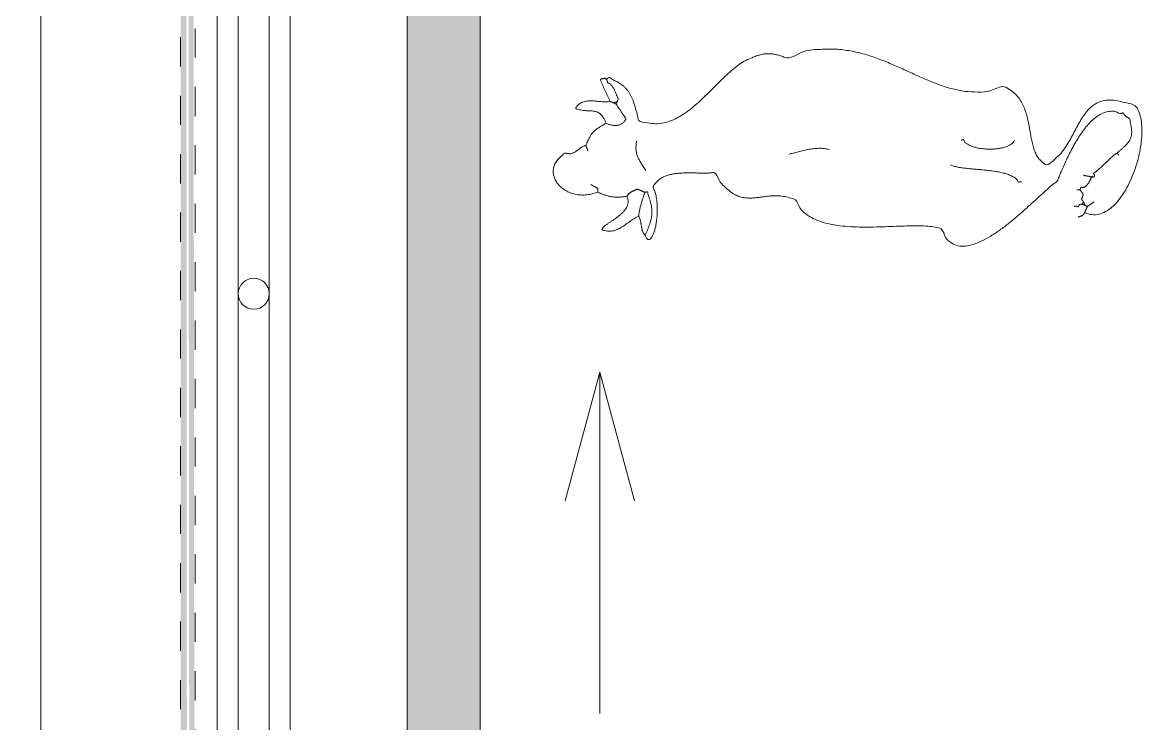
# Model space of a CAD drawing. Header units: metres. Extents: x 147 to 427, y -16 to 162.
# Drawn here: x 286.119 to 289.958, y 113.385 to 115.785 of the extents above; entities that cross this region are included whole.
import ezdxf

# ---------------------------------------------------------------- set-up
doc = ezdxf.new("R2010")
doc.units = ezdxf.units.M
doc.linetypes.add('Aligning Line', pattern=[0.012, 0.006, -0.006])
doc.layers.add('1053_ARQ_BASE_MATADOURO_2_dwg', color=7, linetype='Continuous', lineweight=5, true_color=0x767676)
doc.layers.add('1053_ARQ_BASE_MATADOURO_dwg', color=7, linetype='Continuous', lineweight=5, true_color=0x767676)
for name, color, linetype, lineweight in [('A-PISO', 7, 'Continuous', 5), ('A-WALL', 7, 'Continuous', 9), ('P-PIPE', 7, 'Continuous', 5)]:
    doc.layers.add(name, color=color, linetype=linetype, lineweight=lineweight)

# ---------------------------------------------------------------- blocks, each defined once
blk = doc.blocks.new('1053_ARQ_BASE_MATADOURO_dwg_arq geral tgov-4039641-TÉRREO 1_20 - Dependente 1')
at = {"color": 253, "lineweight": 5, "true_color": 0xaaaaaa, "flags": 128}
blk.add_lwpolyline([(-3.1704, 14.4282), (-3.1704, 20.1582), (-12.4204, 20.1582), (-12.4204, 34.8483), (-12.4204, 34.9983), (5.3461, 34.9983), (5.3461, 26.6282)], dxfattribs=at)
blk = doc.blocks.new('1053_ARQ_BASE_MATADOURO_dwg-3625622-TÉRREO 1_20 - Dependente 1')
at = {"color": 253, "lineweight": 5, "true_color": 0xaaaaaa}
blk.add_line((119.2931, 117.3142), (119.2931, 109.8142), dxfattribs=at)
at = {"color": 253, "lineweight": 5, "true_color": 0xaaaaaa, "flags": 128}
for points in [[(118.6431, 109.8142), (119.0431, 109.8142), (119.0431, 117.3142), (118.8491, 117.3142)], [(118.8369, 117.3142), (118.6431, 117.3142), (118.6431, 109.8142)]]:
    blk.add_lwpolyline(points, dxfattribs=at)
blk.add_blockref('1053_ARQ_BASE_MATADOURO_dwg_arq geral tgov-4039641-TÉRREO 1_20 - Dependente 1', (130.2098, 83.186))
blk = doc.blocks.new('1053_ARQ_BASE_MATADOURO_2_dwg-3637054-TÉRREO 1_20 - Dependente 1')
at = {"layer": 'A-PISO', "color": 253, "true_color": 0xaaaaaa}
for p, q in [((118.4651, 84.2532), (118.4651, 76.6282)), ((118.5711, 84.2532), (118.5711, 76.6282)), ((118.6431, 76.6282), (118.6431, 84.1282)), ((119.0431, 84.1282), (119.0431, 76.6282)), ((119.2931, 84.1282), (119.2931, 76.6282))]:
    blk.add_line(p, q, dxfattribs=at)
at = {"layer": 'A-PISO', "color": 253, "lineweight": 15, "true_color": 0xaaaaaa}
blk.add_line((119.702, 81.4017), (119.8201, 80.961), dxfattribs=at)
at = {"layer": 'A-PISO', "color": 253, "true_color": 0xaaaaaa, "flags": 128}
blk.add_lwpolyline([(113.4431, 74.2782), (118.6431, 74.2782), (118.6431, 76.3782), (113.4431, 76.3782), (113.4431, 76.6282), (118.3931, 76.6282), (118.3931, 84.3782), (126.1431, 84.3782)], dxfattribs=at)
at = {"layer": 'A-PISO', "color": 253, "lineweight": 15, "true_color": 0xaaaaaa, "flags": 128}
blk.add_lwpolyline([(119.702, 80.2329), (119.702, 81.4017), (119.5839, 80.961)], dxfattribs=at)
at = {"layer": 'A-PISO', "color": 253, "true_color": 0xaaaaaa}
blk.add_circle((118.5181, 81.6698), 0.053, dxfattribs=at)
for points, knots in [([(121.3605, 81.9474), (121.3686, 81.9445), (121.3844, 81.939), (121.4098, 81.941), (121.4333, 81.9503), (121.4551, 81.966), (121.4751, 81.9868), (121.4935, 82.0121), (121.5099, 82.0408), (121.5242, 82.0721), (121.5362, 82.1052), (121.5458, 82.139), (121.5525, 82.1728), (121.5564, 82.2057), (121.5571, 82.2366), (121.5546, 82.265), (121.548, 82.2891), (121.5363, 82.3182), (121.5006, 82.3229), (121.4695, 82.3324), (121.4409, 82.3336), (121.4167, 82.3293), (121.3961, 82.3198), (121.3787, 82.3062), (121.3638, 82.2894), (121.3506, 82.2703), (121.3385, 82.2493), (121.3269, 82.2273), (121.315, 82.2049), (121.3023, 82.1827), (121.2882, 82.1616), (121.2719, 82.1413), (121.253, 82.1267), (121.2332, 82.1055), (121.2154, 82.1204), (121.2036, 82.1314), (121.1945, 82.146), (121.1877, 82.1622), (121.1826, 82.18), (121.1785, 82.1989), (121.175, 82.2188), (121.1716, 82.2392), (121.1678, 82.2597), (121.163, 82.2802), (121.1568, 82.3002), (121.1486, 82.3193), (121.1379, 82.3372), (121.1241, 82.3538), (121.1066, 82.3672), (121.0789, 82.3872), (121.0407, 82.3602), (120.9954, 82.3601), (120.9512, 82.3614), (120.908, 82.3705), (120.8655, 82.3838), (120.8232, 82.4006), (120.7808, 82.4195), (120.7379, 82.4394), (120.694, 82.4589), (120.6489, 82.4769), (120.6022, 82.492), (120.5535, 82.5029), (120.5024, 82.5089), (120.4486, 82.5059), (120.3921, 82.5038), (120.3515, 82.47), (120.3279, 82.4816), (120.3208, 82.4841), (120.3138, 82.4864), (120.3068, 82.4882), (120.2999, 82.4897), (120.293, 82.4907), (120.2861, 82.4913), (120.2793, 82.4915), (120.2724, 82.4912), (120.2655, 82.4906), (120.2585, 82.4895), (120.2515, 82.488), (120.2445, 82.4861), (120.2373, 82.4837), (120.2301, 82.4808), (120.2253, 82.4786), (120.2229, 82.4775)], [0, 0, 0, 0, 0.025699, 0.049728, 0.07429, 0.10075, 0.129617, 0.160848, 0.194061, 0.228689, 0.264061, 0.299459, 0.334136, 0.367371, 0.398482, 0.426901, 0.452272, 0.474673, 0.514601, 0.547499, 0.57497, 0.598786, 0.62075, 0.642358, 0.664566, 0.687782, 0.71202, 0.737049, 0.762543, 0.788164, 0.813673, 0.839001, 0.86438, 0.890422, 0.90764, 0.924078, 0.940734, 0.958191, 0.97666, 0.996106, 1.016342, 1.037112, 1.05814, 1.079183, 1.100079, 1.120793, 1.141489, 1.162566, 1.184704, 1.208798, 1.256755, 1.301685, 1.345355, 1.389026, 1.433445, 1.478912, 1.525429, 1.572822, 1.62087, 1.669398, 1.71839, 1.768076, 1.819015, 1.87216, 1.928838, 1.990677, 1.998433, 2.005974, 2.013321, 2.020506, 2.027557, 2.034511, 2.041399, 2.048262, 2.055135, 2.062058, 2.069072, 2.076212, 2.083517, 2.091025, 2.098768, 2.106779, 2.106779, 2.106779, 2.106779]), ([(119.7245, 82.4047), (119.7247, 82.4048), (119.725, 82.4049), (119.7254, 82.4052), (119.7259, 82.4055), (119.7263, 82.4058), (119.7268, 82.406), (119.7273, 82.4063), (119.7277, 82.4066), (119.7282, 82.4069), (119.7286, 82.4071), (119.7291, 82.4074), (119.7295, 82.4077), (119.7299, 82.408), (119.7304, 82.4083), (119.7308, 82.4086), (119.7312, 82.4089), (119.7354, 82.4121), (119.745, 82.4018), (119.7567, 82.3983), (119.7674, 82.3918), (119.7767, 82.3856), (119.7849, 82.379), (119.792, 82.372), (119.7982, 82.3645), (119.8037, 82.3564), (119.8085, 82.3478), (119.8128, 82.3385), (119.8166, 82.3284), (119.8203, 82.3175), (119.8238, 82.3057), (119.8272, 82.2928), (119.8315, 82.2795), (119.8333, 82.2569), (119.8653, 82.2555), (119.8922, 82.2504), (119.921, 82.254), (119.9478, 82.2623), (119.9738, 82.2751), (119.9988, 82.2913), (120.0231, 82.3104), (120.0467, 82.3313), (120.0697, 82.3535), (120.0923, 82.3761), (120.1145, 82.3983), (120.1363, 82.4195), (120.1578, 82.4388), (120.1793, 82.4555), (120.2006, 82.4692), (120.2157, 82.4748), (120.2229, 82.4775)], [0, 0, 0, 0, 0.0005419, 0.0010784, 0.0016149, 0.0021506, 0.0026855, 0.0032182, 0.0037493, 0.0042783, 0.0048098, 0.0053343, 0.0058567, 0.0063755, 0.0068923, 0.0074041, 0.0079133, 0.0084178, 0.0230655, 0.0363495, 0.048468, 0.0596256, 0.0700483, 0.0799668, 0.089622, 0.0992476, 0.1090601, 0.119255, 0.1300013, 0.1414479, 0.1537237, 0.1669436, 0.1812182, 0.196651, 0.2278357, 0.2565641, 0.284317, 0.3122136, 0.3409369, 0.3707541, 0.4016318, 0.4333204, 0.4654458, 0.4975436, 0.5291184, 0.5596715, 0.588736, 0.615937, 0.6410652, 0.6642098, 0.6642098, 0.6642098, 0.6642098]), ([(119.7364, 82.3286), (119.7358, 82.3303), (119.7346, 82.3335), (119.7327, 82.3383), (119.7307, 82.343), (119.7286, 82.3477), (119.7264, 82.3524), (119.7241, 82.3571), (119.7219, 82.3617), (119.7196, 82.3663), (119.7173, 82.371), (119.7151, 82.3756), (119.713, 82.3802), (119.7109, 82.3849), (119.709, 82.3895), (119.7069, 82.3942), (119.7061, 82.3985), (119.7024, 82.4036), (119.7062, 82.4043), (119.7079, 82.4051), (119.7097, 82.4057), (119.7111, 82.4062), (119.7125, 82.4066), (119.7137, 82.407), (119.7147, 82.4072), (119.7157, 82.4073), (119.7167, 82.4073), (119.7176, 82.4072), (119.7186, 82.407), (119.7196, 82.4067), (119.7206, 82.4063), (119.7218, 82.4058), (119.7231, 82.4053), (119.724, 82.4049), (119.7245, 82.4047)], [0, 0, 0, 0, 0.005136, 0.0102834, 0.0154428, 0.0206125, 0.0257886, 0.0309663, 0.0361392, 0.041304, 0.0464532, 0.0515831, 0.0566861, 0.0617602, 0.0667993, 0.0718035, 0.0767732, 0.0817103, 0.0840379, 0.0860816, 0.0878758, 0.0894444, 0.0908231, 0.0920396, 0.0931296, 0.0941237, 0.0950701, 0.0960007, 0.0969582, 0.097978, 0.0990969, 0.1003419, 0.101745, 0.1033305, 0.1033305, 0.1033305, 0.1033305]), ([(119.7615, 82.3277), (119.7616, 82.3279), (119.7617, 82.3282), (119.7619, 82.3287), (119.7622, 82.3293), (119.7624, 82.3298), (119.7626, 82.3303), (119.7629, 82.3308), (119.7631, 82.3313), (119.7633, 82.3318), (119.7635, 82.3323), (119.7638, 82.3329), (119.764, 82.3334), (119.7642, 82.3339), (119.7644, 82.3344), (119.7647, 82.3349), (119.7649, 82.3354), (119.7658, 82.3371), (119.7629, 82.3399), (119.7619, 82.344), (119.7602, 82.3481), (119.7586, 82.3522), (119.757, 82.3564), (119.7554, 82.3604), (119.7537, 82.3645), (119.7518, 82.3684), (119.7499, 82.3722), (119.7477, 82.3758), (119.7453, 82.3792), (119.7427, 82.3825), (119.7399, 82.3854), (119.7366, 82.388), (119.7334, 82.3908), (119.7295, 82.3911), (119.729, 82.3931), (119.7287, 82.3939), (119.7285, 82.3947), (119.7282, 82.3955), (119.7279, 82.3963), (119.7276, 82.397), (119.7273, 82.3978), (119.727, 82.3986), (119.7267, 82.3993), (119.7264, 82.4001), (119.7261, 82.4008), (119.7258, 82.4016), (119.7255, 82.4024), (119.7252, 82.4031), (119.7248, 82.4039), (119.7246, 82.4044), (119.7245, 82.4047)], [0, 0, 0, 0, 0.00056306, 0.00112613, 0.00168919, 0.00225225, 0.00281531, 0.00337838, 0.00394144, 0.00450056, 0.00506363, 0.00562669, 0.00618975, 0.00675281, 0.00731588, 0.00787894, 0.008442, 0.00900113, 0.01332321, 0.0176986, 0.02210975, 0.0265367, 0.03096363, 0.03537533, 0.03975273, 0.04408537, 0.0483627, 0.05258208, 0.05674979, 0.06088034, 0.0649954, 0.06913603, 0.07334712, 0.0776958, 0.07853314, 0.07936641, 0.08019582, 0.08102121, 0.08184469, 0.08266427, 0.08348289, 0.0842996, 0.0851163, 0.08593492, 0.0867545, 0.08757798, 0.08840337, 0.08923278, 0.09006605, 0.09090339, 0.09090339, 0.09090339, 0.09090339]), ([(119.7234, 82.2534), (119.7219, 82.2571), (119.7192, 82.2638), (119.7142, 82.2728), (119.709, 82.2799), (119.7036, 82.2854), (119.6979, 82.2895), (119.6919, 82.2923), (119.6858, 82.2941), (119.6794, 82.2952), (119.6728, 82.2958), (119.666, 82.2961), (119.6589, 82.2963), (119.6515, 82.2966), (119.6439, 82.2974), (119.6357, 82.2987), (119.6286, 82.3013), (119.6159, 82.3029), (119.6242, 82.3123), (119.6287, 82.3181), (119.6355, 82.3229), (119.6426, 82.3262), (119.6504, 82.3284), (119.6586, 82.3296), (119.6671, 82.33), (119.6758, 82.3299), (119.6846, 82.3294), (119.6932, 82.3286), (119.7017, 82.3278), (119.7098, 82.327), (119.7175, 82.3265), (119.7245, 82.3265), (119.7308, 82.327), (119.7346, 82.3281), (119.7364, 82.3286)], [0, 0, 0, 0, 0.0118376, 0.0219257, 0.0305861, 0.0381701, 0.0450255, 0.0514897, 0.0578321, 0.0642461, 0.0708371, 0.0776688, 0.084757, 0.0921224, 0.0997885, 0.1078129, 0.116293, 0.1253713, 0.1342242, 0.1423501, 0.1501659, 0.1579821, 0.1659954, 0.1742806, 0.1828287, 0.1915662, 0.2003895, 0.2091536, 0.2177128, 0.2259123, 0.2336036, 0.2406499, 0.2469581, 0.2525077, 0.2525077, 0.2525077, 0.2525077]), ([(119.7234, 82.2534), (119.725, 82.2528), (119.7281, 82.2514), (119.7329, 82.2497), (119.7377, 82.2482), (119.7426, 82.2471), (119.7474, 82.2462), (119.7523, 82.2457), (119.757, 82.2457), (119.7617, 82.246), (119.7662, 82.2469), (119.7706, 82.2482), (119.7748, 82.2501), (119.7787, 82.2526), (119.7824, 82.2557), (119.7859, 82.2595), (119.7883, 82.2638), (119.7926, 82.2685), (119.7889, 82.2721), (119.7871, 82.2753), (119.785, 82.2784), (119.7829, 82.2816), (119.7808, 82.2848), (119.7787, 82.2879), (119.7766, 82.291), (119.7745, 82.2942), (119.7724, 82.2973), (119.7703, 82.3004), (119.7682, 82.3036), (119.7661, 82.3067), (119.764, 82.3098), (119.7619, 82.3129), (119.7598, 82.3161), (119.7584, 82.3181), (119.7577, 82.3192)], [0, 0, 0, 0, 0.0050781, 0.0101611, 0.0152203, 0.020229, 0.0251688, 0.0300182, 0.0347755, 0.0394408, 0.0440355, 0.0485843, 0.0531352, 0.0577492, 0.0625111, 0.0675039, 0.0728274, 0.0785776, 0.0823714, 0.0861636, 0.0899496, 0.093734, 0.0975136, 0.1012917, 0.1050683, 0.1088421, 0.1126112, 0.1163815, 0.1201471, 0.1239139, 0.1276774, 0.1314421, 0.1352068, 0.1389715, 0.1389715, 0.1389715, 0.1389715]), ([(119.7364, 82.3286), (119.7366, 82.3285), (119.7372, 82.3283), (119.738, 82.3279), (119.7388, 82.3276), (119.7396, 82.3272), (119.7404, 82.3269), (119.7412, 82.3265), (119.742, 82.3262), (119.7428, 82.3258), (119.7436, 82.3254), (119.7444, 82.3251), (119.7452, 82.3247), (119.746, 82.3244), (119.7468, 82.324), (119.7476, 82.3237), (119.7484, 82.3233), (119.7489, 82.3231), (119.7492, 82.323)], [0, 0, 0, 0, 0.00087806, 0.00175219, 0.00262631, 0.00350044, 0.0043785, 0.00525263, 0.00612675, 0.00700087, 0.00787894, 0.00875306, 0.00962719, 0.01050131, 0.01137938, 0.0122535, 0.01312762, 0.01400175, 0.01400175, 0.01400175, 0.01400175]), ([(119.7492, 82.323), (119.7494, 82.3231), (119.75, 82.3233), (119.7508, 82.3236), (119.7516, 82.3239), (119.7524, 82.3242), (119.7532, 82.3245), (119.754, 82.3248), (119.7547, 82.3251), (119.7555, 82.3254), (119.7562, 82.3257), (119.757, 82.326), (119.7578, 82.3263), (119.7585, 82.3266), (119.7593, 82.3269), (119.76, 82.3271), (119.7607, 82.3274), (119.7612, 82.3276), (119.7615, 82.3277)], [0, 0, 0, 0, 0.00087982, 0.0017485, 0.00260975, 0.00345802, 0.00430257, 0.00513413, 0.00596197, 0.00677868, 0.00759539, 0.00840467, 0.0092121, 0.01001396, 0.01081582, 0.01161211, 0.0124084, 0.01320098, 0.01320098, 0.01320098, 0.01320098]), ([(119.7492, 82.323), (119.7494, 82.3229), (119.7497, 82.3227), (119.7503, 82.3225), (119.7508, 82.3222), (119.7514, 82.322), (119.7519, 82.3217), (119.7525, 82.3215), (119.753, 82.3213), (119.7535, 82.321), (119.7541, 82.3208), (119.7546, 82.3206), (119.7551, 82.3203), (119.7556, 82.3201), (119.7562, 82.3199), (119.7567, 82.3196), (119.7572, 82.3194), (119.7575, 82.3193), (119.7577, 82.3192)], [0, 0, 0, 0, 0.000622124, 0.001236375, 0.001845375, 0.002445187, 0.003042375, 0.003630375, 0.00421575, 0.00479325, 0.005370749, 0.005943, 0.006513937, 0.007080937, 0.007647937, 0.008211, 0.008774062, 0.0093345, 0.0093345, 0.0093345, 0.0093345]), ([(119.7577, 82.3192), (119.7578, 82.3194), (119.7579, 82.3197), (119.7582, 82.3203), (119.7584, 82.3209), (119.7587, 82.3214), (119.7589, 82.322), (119.7592, 82.3225), (119.7594, 82.323), (119.7596, 82.3236), (119.7599, 82.3241), (119.7601, 82.3246), (119.7603, 82.3251), (119.7606, 82.3257), (119.7608, 82.3262), (119.761, 82.3267), (119.7613, 82.3272), (119.7614, 82.3275), (119.7615, 82.3277)], [0, 0, 0, 0, 0.000622125, 0.001236375, 0.001845375, 0.002445188, 0.003042376, 0.003630376, 0.004215749, 0.004793249, 0.005370749, 0.005943, 0.006513937, 0.007080937, 0.007647937, 0.008211, 0.008774063, 0.009334499, 0.009334499, 0.009334499, 0.009334499]), ([(119.8571, 81.8699), (119.8585, 81.8667), (119.8607, 81.8614), (119.8658, 81.8553), (119.8723, 81.8546), (119.8775, 81.8591), (119.8819, 81.866), (119.8862, 81.8758), (119.89, 81.8879), (119.8933, 81.902), (119.896, 81.9177), (119.8978, 81.9345), (119.8987, 81.952), (119.8986, 81.9698), (119.8974, 81.9874), (119.8944, 82.0044), (119.892, 82.0203), (119.8811, 82.0346), (119.8918, 82.0471), (119.8998, 82.0572), (119.9106, 82.0653), (119.9224, 82.0716), (119.9355, 82.0762), (119.9494, 82.0795), (119.964, 82.0817), (119.9791, 82.083), (119.9945, 82.0836), (120.0099, 82.0836), (120.0251, 82.0834), (120.04, 82.0831), (120.0543, 82.0828), (120.0678, 82.083), (120.08, 82.0829), (120.1001, 82.0888), (120.1074, 82.0563), (120.1269, 82.0388), (120.1439, 82.0219), (120.1608, 82.0105), (120.1774, 82.0029), (120.1938, 81.9987), (120.21, 81.9972), (120.2261, 81.9976), (120.2424, 81.9993), (120.2589, 82.0016), (120.2758, 82.0038), (120.2934, 82.0053), (120.3118, 82.0055), (120.3312, 82.0038), (120.3508, 81.9984), (120.3773, 81.9935), (120.3834, 81.9624), (120.4067, 81.9428), (120.4323, 81.926), (120.4626, 81.9144), (120.4961, 81.9062), (120.5322, 81.9011), (120.5701, 81.8985), (120.6091, 81.8977), (120.6485, 81.8983), (120.6874, 81.8996), (120.7251, 81.9012), (120.7608, 81.9024), (120.7936, 81.9026), (120.8233, 81.9018), (120.8475, 81.8979), (120.8766, 81.8937), (120.881, 81.8616), (120.9032, 81.843), (120.9271, 81.8326), (120.9537, 81.832), (120.9815, 81.8385), (121.0106, 81.8507), (121.0406, 81.8676), (121.071, 81.888), (121.1013, 81.9111), (121.1311, 81.9357), (121.1596, 81.9607), (121.1864, 81.985), (121.2106, 82.0077), (121.2326, 82.027), (121.2493, 82.0439), (121.268, 82.0531), (121.2727, 82.0714), (121.2809, 82.0882), (121.2892, 82.1079), (121.2988, 82.1288), (121.3093, 82.1507), (121.3208, 82.1729), (121.3333, 82.1949), (121.3466, 82.2161), (121.3609, 82.236), (121.3761, 82.2539), (121.3922, 82.2693), (121.4092, 82.2817), (121.4273, 82.2906), (121.4464, 82.2943), (121.4666, 82.2963), (121.4796, 82.2845), (121.4864, 82.2872), (121.4868, 82.2874), (121.4872, 82.2875), (121.4876, 82.2877), (121.488, 82.2879), (121.4883, 82.288), (121.4887, 82.2882), (121.4891, 82.2884), (121.4894, 82.2885), (121.4898, 82.2887), (121.4901, 82.2888), (121.4905, 82.289), (121.4908, 82.2891), (121.4912, 82.2893), (121.4915, 82.2894), (121.4923, 82.2898), (121.4923, 82.2878), (121.4933, 82.2867), (121.4943, 82.2852), (121.4954, 82.2837), (121.4966, 82.2823), (121.498, 82.2808), (121.4994, 82.2794), (121.501, 82.2781), (121.5025, 82.2767), (121.5041, 82.2755), (121.5058, 82.2743), (121.5074, 82.2732), (121.509, 82.2721), (121.5106, 82.2712), (121.5121, 82.2703), (121.5171, 82.2684), (121.5154, 82.2576), (121.5189, 82.2481), (121.5202, 82.2384), (121.5213, 82.2299), (121.5216, 82.2221), (121.5212, 82.2149), (121.52, 82.2083), (121.5181, 82.2021), (121.5153, 82.1961), (121.5117, 82.1903), (121.5072, 82.1846), (121.5018, 82.1787), (121.4956, 82.1726), (121.4884, 82.166), (121.4803, 82.159), (121.4745, 82.1542), (121.4715, 82.1516)], [0, 0, 0, 0, 0.010571, 0.017391, 0.022385, 0.028342, 0.036587, 0.047233, 0.060042, 0.074659, 0.090698, 0.107753, 0.125424, 0.143316, 0.161054, 0.178295, 0.194748, 0.21021, 0.224137, 0.237373, 0.250457, 0.263771, 0.277541, 0.291838, 0.306638, 0.321832, 0.337274, 0.352767, 0.368104, 0.383062, 0.397417, 0.410943, 0.423437, 0.434721, 0.46711, 0.494451, 0.517657, 0.537695, 0.55555, 0.572131, 0.588182, 0.6042, 0.620474, 0.637125, 0.654211, 0.671801, 0.690047, 0.709226, 0.729793, 0.752353, 0.782482, 0.8118, 0.842065, 0.874258, 0.908691, 0.945222, 0.983418, 1.02268, 1.062299, 1.101512, 1.139512, 1.175493, 1.208652, 1.238246, 1.263653, 1.284556, 1.317568, 1.344515, 1.369067, 1.39451, 1.422718, 1.454239, 1.488817, 1.525777, 1.564219, 1.60313, 1.641415, 1.677951, 1.711577, 1.741137, 1.765473, 1.783491, 1.799781, 1.81892, 1.840364, 1.863581, 1.88804, 1.913229, 1.938654, 1.96385, 1.988389, 2.01192, 2.034187, 2.055107, 2.074846, 2.093951, 2.113399, 2.134528, 2.134965, 2.135398, 2.135826, 2.13625, 2.136667, 2.13708, 2.137486, 2.137889, 2.138282, 2.138674, 2.139058, 2.139438, 2.139811, 2.140179, 2.140539, 2.140898, 2.142452, 2.144111, 2.145868, 2.147714, 2.149633, 2.151615, 2.153639, 2.155694, 2.157757, 2.159812, 2.16184, 2.163826, 2.165749, 2.167591, 2.169333, 2.170961, 2.182965, 2.193684, 2.203252, 2.211814, 2.219538, 2.226609, 2.233243, 2.239673, 2.246143, 2.252884, 2.260107, 2.267989, 2.276689, 2.286336, 2.297054, 2.308948, 2.308948, 2.308948, 2.308948]), ([(119.6544, 82.1775), (119.6556, 82.1803), (119.6579, 82.1856), (119.6613, 82.193), (119.6643, 82.1995), (119.6672, 82.2053), (119.67, 82.2104), (119.6728, 82.215), (119.6757, 82.2191), (119.6788, 82.2229), (119.6823, 82.2264), (119.6862, 82.2298), (119.6906, 82.2332), (119.6956, 82.2367), (119.7014, 82.2403), (119.7079, 82.2443), (119.7153, 82.2487), (119.7206, 82.2518), (119.7234, 82.2534)], [0, 0, 0, 0, 0.0091193, 0.0171887, 0.0243486, 0.030738, 0.0365084, 0.0418097, 0.0468059, 0.0516646, 0.0565682, 0.061684, 0.0671878, 0.0732363, 0.0799898, 0.087589, 0.0961828, 0.1059067, 0.1059067, 0.1059067, 0.1059067]), ([(119.8592, 82.0918), (119.8577, 82.0942), (119.8547, 82.0989), (119.8504, 82.1056), (119.8463, 82.1119), (119.8426, 82.1179), (119.8392, 82.1236), (119.8361, 82.1291), (119.8334, 82.1345), (119.831, 82.1399), (119.829, 82.1454), (119.8275, 82.151), (119.8264, 82.1568), (119.8257, 82.163), (119.8255, 82.1695), (119.8257, 82.1764), (119.8265, 82.184), (119.8273, 82.1891), (119.8278, 82.1918)], [0, 0, 0, 0, 0.008568, 0.0165618, 0.0240385, 0.0310602, 0.0376856, 0.0439819, 0.050021, 0.0558813, 0.061653, 0.0674354, 0.0733355, 0.0794663, 0.0859445, 0.0928831, 0.1003934, 0.1085838, 0.1085838, 0.1085838, 0.1085838]), ([(120.9387, 82.1954), (120.9389, 82.1954), (120.9392, 82.1955), (120.9396, 82.1957), (120.94, 82.1958), (120.9404, 82.196), (120.9408, 82.1961), (120.9412, 82.1963), (120.9416, 82.1965), (120.942, 82.1966), (120.9424, 82.1968), (120.9428, 82.1969), (120.9431, 82.1971), (120.9435, 82.1972), (120.9439, 82.1973), (120.9442, 82.1975), (120.9446, 82.1976), (120.9475, 82.1988), (120.9484, 82.1881), (120.9566, 82.1842), (120.9655, 82.178), (120.9767, 82.1737), (120.9891, 82.17), (121.0027, 82.1673), (121.017, 82.1656), (121.0317, 82.1647), (121.0464, 82.1649), (121.0609, 82.166), (121.0746, 82.1682), (121.0874, 82.1713), (121.0988, 82.1755), (121.1085, 82.1809), (121.1164, 82.1872), (121.1196, 82.1928), (121.1211, 82.1954)], [0, 0, 0, 0, 0.0004399, 0.0008798, 0.0013179, 0.0017578, 0.0021921, 0.0026246, 0.0030515, 0.0034766, 0.0038905, 0.0043026, 0.0047072, 0.0051044, 0.0054924, 0.005871, 0.0062385, 0.0066005, 0.0150594, 0.0244923, 0.0351755, 0.04711, 0.0601391, 0.0740412, 0.0885442, 0.1033634, 0.1181979, 0.1327614, 0.1467669, 0.1599605, 0.1721269, 0.1831475, 0.1930508, 0.2021493, 0.2021493, 0.2021493, 0.2021493]), ([(119.6544, 82.1775), (119.653, 82.1772), (119.6501, 82.1766), (119.646, 82.1749), (119.642, 82.1727), (119.6381, 82.1702), (119.6341, 82.1674), (119.6302, 82.1645), (119.6262, 82.1616), (119.6223, 82.1587), (119.6183, 82.156), (119.6142, 82.1536), (119.61, 82.1516), (119.6057, 82.1501), (119.6012, 82.1492), (119.5966, 82.1491), (119.5918, 82.1496), (119.5822, 82.1547), (119.5704, 82.1397), (119.5571, 82.1294), (119.5481, 82.1154), (119.5431, 82.1013), (119.5418, 82.0869), (119.544, 82.0727), (119.5493, 82.0591), (119.5574, 82.0464), (119.5682, 82.0349), (119.5812, 82.0249), (119.5964, 82.0169), (119.6135, 82.0111), (119.6322, 82.0078), (119.6523, 82.0076), (119.6735, 82.0106), (119.6875, 82.0153), (119.6947, 82.0178)], [0, 0, 0, 0, 0.0043035, 0.008717, 0.0132734, 0.0179821, 0.0228081, 0.0277167, 0.0326558, 0.0375775, 0.0424287, 0.0471823, 0.0518194, 0.0563579, 0.0608465, 0.0653953, 0.0701541, 0.0753188, 0.0957175, 0.1135074, 0.1293936, 0.1440861, 0.1582275, 0.1723348, 0.1867646, 0.2017346, 0.21736, 0.2336971, 0.2507931, 0.2687054, 0.287546, 0.3074743, 0.3287353, 0.3516369, 0.3516369, 0.3516369, 0.3516369]), ([(119.6612, 82.1592), (119.6611, 82.1596), (119.6608, 82.1603), (119.6604, 82.1615), (119.66, 82.1626), (119.6596, 82.1637), (119.6592, 82.1649), (119.6588, 82.166), (119.6583, 82.1672), (119.6579, 82.1683), (119.6575, 82.1695), (119.657, 82.1706), (119.6566, 82.1718), (119.6562, 82.1729), (119.6557, 82.1741), (119.6553, 82.1752), (119.6548, 82.1764), (119.6545, 82.1772), (119.6544, 82.1775)], [0, 0, 0, 0, 0.00119805, 0.0023986, 0.00360366, 0.00481506, 0.00603112, 0.00724981, 0.00847033, 0.00969637, 0.01092521, 0.01215493, 0.0133865, 0.01462084, 0.01585798, 0.01709418, 0.01833038, 0.01956844, 0.01956844, 0.01956844, 0.01956844]), ([(120.3501, 82.1476), (120.3523, 82.1482), (120.357, 82.1495), (120.3645, 82.1516), (120.3725, 82.1538), (120.3811, 82.1561), (120.3901, 82.1583), (120.3994, 82.1605), (120.409, 82.1625), (120.4186, 82.1643), (120.4283, 82.1658), (120.4379, 82.1669), (120.4473, 82.1677), (120.4565, 82.1679), (120.4652, 82.1675), (120.4735, 82.1665), (120.4812, 82.1649), (120.4859, 82.1631), (120.4882, 82.1622)], [0, 0, 0, 0, 0.006991, 0.0147354, 0.0231225, 0.0320282, 0.0413461, 0.0509557, 0.0607474, 0.0706087, 0.0804411, 0.0901357, 0.0996013, 0.1087491, 0.1175116, 0.1258292, 0.1336777, 0.1410678, 0.1410678, 0.1410678, 0.1410678]), ([(121.3897, 82.0814), (121.3916, 82.0827), (121.3956, 82.0853), (121.4012, 82.0895), (121.4066, 82.0939), (121.4118, 82.0984), (121.4169, 82.103), (121.4218, 82.1077), (121.4266, 82.1124), (121.4314, 82.1171), (121.4361, 82.1218), (121.4409, 82.1265), (121.4457, 82.131), (121.4505, 82.1355), (121.4555, 82.1398), (121.4607, 82.144), (121.466, 82.148), (121.4696, 82.1504), (121.4715, 82.1516)], [0, 0, 0, 0, 0.0071171, 0.014136, 0.021075, 0.0279528, 0.0347765, 0.0415599, 0.048304, 0.0550163, 0.0616938, 0.0683466, 0.074972, 0.0815793, 0.0881712, 0.0947661, 0.1013758, 0.1080243, 0.1080243, 0.1080243, 0.1080243]), ([(121.4778, 82.1437), (121.4777, 82.1439), (121.4774, 82.1442), (121.4771, 82.1447), (121.4767, 82.1452), (121.4763, 82.1457), (121.4759, 82.1462), (121.4755, 82.1468), (121.4751, 82.1473), (121.4747, 82.1478), (121.4743, 82.1483), (121.4739, 82.1487), (121.4735, 82.1492), (121.4731, 82.1497), (121.4727, 82.1502), (121.4723, 82.1507), (121.4719, 82.1511), (121.4716, 82.1514), (121.4715, 82.1516)], [0, 0, 0, 0, 0.00064327, 0.00128655, 0.00192918, 0.00257246, 0.00321383, 0.00385458, 0.00449346, 0.00512825, 0.00576284, 0.00639683, 0.00702842, 0.00765765, 0.00828398, 0.00890746, 0.0095276, 0.01014252, 0.01014252, 0.01014252, 0.01014252]), ([(120.9012, 82.1106), (120.9047, 82.1093), (120.9123, 82.1064), (120.9251, 82.1036), (120.9395, 82.1011), (120.9554, 82.0992), (120.9722, 82.0974), (120.9899, 82.0959), (121.008, 82.0942), (121.0261, 82.0924), (121.044, 82.0903), (121.0614, 82.0876), (121.0779, 82.0844), (121.0932, 82.0802), (121.1071, 82.0754), (121.1188, 82.0685), (121.1298, 82.0635), (121.1323, 82.0512), (121.1365, 82.0522), (121.137, 82.0523), (121.1375, 82.0524), (121.1381, 82.0525), (121.1386, 82.0526), (121.1391, 82.0527), (121.1396, 82.0528), (121.1401, 82.0529), (121.1407, 82.053), (121.1412, 82.0531), (121.1417, 82.0532), (121.1422, 82.0533), (121.1427, 82.0533), (121.1432, 82.0534), (121.1437, 82.0535), (121.1441, 82.0535), (121.1442, 82.0535)], [0, 0, 0, 0, 0.0113432, 0.0244627, 0.0391702, 0.0552099, 0.0722892, 0.0901066, 0.1083461, 0.1266969, 0.1448451, 0.1625035, 0.1793911, 0.1952726, 0.2099632, 0.2233896, 0.2356395, 0.2470831, 0.2476195, 0.248156, 0.2486917, 0.2492281, 0.2497623, 0.2502957, 0.2508269, 0.2513606, 0.2518866, 0.2524119, 0.2529343, 0.2534538, 0.2539698, 0.2544824, 0.2549909, 0.2555007, 0.2555007, 0.2555007, 0.2555007]), ([(121.3566, 82.076), (121.3572, 82.0758), (121.3582, 82.0753), (121.3597, 82.0748), (121.3612, 82.0744), (121.3627, 82.074), (121.3642, 82.0737), (121.3657, 82.0735), (121.3672, 82.0733), (121.3687, 82.073), (121.3703, 82.0728), (121.372, 82.0724), (121.3737, 82.0721), (121.3756, 82.0716), (121.3775, 82.0711), (121.3795, 82.0704), (121.3817, 82.0696), (121.3832, 82.0689), (121.384, 82.0686)], [0, 0, 0, 0, 0.00169772, 0.00331404, 0.00486952, 0.00639013, 0.00789061, 0.00939662, 0.0109203, 0.01248356, 0.0140953, 0.01577935, 0.01755012, 0.01942984, 0.02143357, 0.02358884, 0.02591343, 0.02843524, 0.02843524, 0.02843524, 0.02843524]), ([(121.384, 82.0686), (121.3842, 82.0687), (121.3846, 82.0687), (121.3852, 82.0689), (121.3858, 82.069), (121.3864, 82.0692), (121.387, 82.0693), (121.3876, 82.0694), (121.3883, 82.0696), (121.3889, 82.0697), (121.3895, 82.0699), (121.3901, 82.07), (121.3907, 82.0701), (121.3913, 82.0703), (121.3919, 82.0704), (121.3925, 82.0706), (121.3931, 82.0707), (121.3942, 82.0708), (121.3936, 82.0724), (121.3938, 82.0736), (121.3938, 82.0748), (121.3938, 82.0758), (121.3937, 82.0767), (121.3937, 82.0775), (121.3936, 82.0781), (121.3934, 82.0787), (121.3932, 82.0791), (121.3929, 82.0795), (121.3925, 82.0799), (121.3921, 82.0802), (121.3916, 82.0805), (121.391, 82.0808), (121.3904, 82.0811), (121.3899, 82.0813), (121.3897, 82.0814)], [0, 0, 0, 0, 0.00062449, 0.00124898, 0.00187346, 0.00250032, 0.00312481, 0.00374929, 0.00437378, 0.00500064, 0.00562512, 0.00624961, 0.0068741, 0.00750096, 0.00812544, 0.00874993, 0.00937442, 0.01000127, 0.0115267, 0.01286528, 0.01403136, 0.01504146, 0.01591019, 0.01665694, 0.01729952, 0.01786157, 0.01836909, 0.01884967, 0.01933421, 0.01984992, 0.0204202, 0.02105921, 0.02178514, 0.02260545, 0.02260545, 0.02260545, 0.02260545]), ([(121.3859, 82.0729), (121.3858, 82.0728), (121.3858, 82.0726), (121.3857, 82.0724), (121.3856, 82.0722), (121.3854, 82.0719), (121.3853, 82.0717), (121.3852, 82.0714), (121.3851, 82.0711), (121.385, 82.0709), (121.3849, 82.0706), (121.3847, 82.0703), (121.3846, 82.07), (121.3845, 82.0697), (121.3844, 82.0695), (121.3842, 82.0692), (121.3841, 82.0689), (121.384, 82.0687), (121.384, 82.0686)], [0, 0, 0, 0, 0.000255938, 0.000515812, 0.000783562, 0.001057874, 0.00133875, 0.001624874, 0.00191625, 0.002208937, 0.002509501, 0.002811374, 0.003117187, 0.003424312, 0.003735375, 0.004045125, 0.004356188, 0.00466725, 0.00466725, 0.00466725, 0.00466725]), ([(121.384, 82.0686), (121.384, 82.0687), (121.3841, 82.0689), (121.3842, 82.0692), (121.3844, 82.0695), (121.3845, 82.0697), (121.3846, 82.07), (121.3847, 82.0703), (121.3849, 82.0706), (121.385, 82.0709), (121.3851, 82.0711), (121.3852, 82.0714), (121.3853, 82.0717), (121.3854, 82.0719), (121.3856, 82.0722), (121.3857, 82.0724), (121.3858, 82.0726), (121.3858, 82.0728), (121.3859, 82.0729)], [0, 0, 0, 0, 0.000311062, 0.000622125, 0.000931874, 0.001242938, 0.001550063, 0.001855875, 0.002157749, 0.002458312, 0.002751, 0.003042376, 0.0033285, 0.003609375, 0.003883687, 0.004151438, 0.004411311, 0.00466725, 0.00466725, 0.00466725, 0.00466725]), ([(121.3863, 82.0738), (121.3863, 82.0738), (121.3863, 82.0738), (121.3863, 82.0737), (121.3862, 82.0736), (121.3862, 82.0736), (121.3861, 82.0734), (121.3861, 82.0733), (121.386, 82.0731), (121.3859, 82.0729), (121.3859, 82.0729)], [0.001000124, 0.001000124, 0.001000124, 0.001000124, 0.001015874, 0.001063123, 0.001141874, 0.001250812, 0.001392561, 0.001563186, 0.001767936, 0.002000249, 0.002000249, 0.002000249, 0.002000249]), ([(121.3859, 82.0729), (121.3859, 82.0729), (121.386, 82.0731), (121.3861, 82.0733), (121.3861, 82.0734), (121.3862, 82.0736), (121.3862, 82.0736), (121.3863, 82.0737), (121.3863, 82.0738), (121.3863, 82.0738), (121.3863, 82.0738)], [0, 0, 0, 0, 0.000232313, 0.000437063, 0.000607688, 0.000749437, 0.000858375, 0.000937125, 0.000984375, 0.001000124, 0.001000124, 0.001000124, 0.001000124]), ([(119.6947, 82.0178), (119.6948, 82.018), (119.6948, 82.0186), (119.6949, 82.0194), (119.695, 82.0201), (119.695, 82.0209), (119.695, 82.0217), (119.6951, 82.0225), (119.6951, 82.0233), (119.6951, 82.0241), (119.6952, 82.0249), (119.6952, 82.0257), (119.6952, 82.0265), (119.6952, 82.0273), (119.6952, 82.028), (119.6952, 82.0288), (119.6952, 82.0296), (119.6954, 82.0308), (119.6936, 82.0311), (119.6923, 82.0321), (119.6908, 82.0329), (119.6893, 82.0337), (119.6878, 82.0346), (119.6863, 82.0354), (119.6847, 82.0362), (119.6832, 82.0371), (119.6817, 82.0379), (119.6801, 82.0387), (119.6786, 82.0396), (119.6771, 82.0404), (119.6755, 82.0412), (119.674, 82.042), (119.6724, 82.0429), (119.6714, 82.0434), (119.6709, 82.0437)], [0, 0, 0, 0, 0.00079316, 0.00158557, 0.00238096, 0.00317701, 0.0039732, 0.00476927, 0.00556433, 0.00635692, 0.0071488, 0.0079361, 0.00872199, 0.00950217, 0.01027926, 0.01104966, 0.01181526, 0.01257291, 0.01427221, 0.01598111, 0.01769456, 0.01941496, 0.02113904, 0.02287026, 0.02460387, 0.02634336, 0.02808416, 0.02982977, 0.03157781, 0.03332816, 0.03507983, 0.03683392, 0.03858671, 0.04034324, 0.04034324, 0.04034324, 0.04034324]), ([(121.3445, 82.0256), (121.3446, 82.0258), (121.3447, 82.0262), (121.345, 82.0267), (121.3452, 82.0273), (121.3455, 82.0278), (121.3457, 82.0284), (121.346, 82.0289), (121.3462, 82.0294), (121.3464, 82.03), (121.3467, 82.0305), (121.3469, 82.031), (121.3471, 82.0315), (121.3474, 82.0321), (121.3476, 82.0326), (121.3478, 82.0331), (121.348, 82.0336), (121.3486, 82.0352), (121.3519, 82.0332), (121.355, 82.034), (121.3582, 82.0346), (121.361, 82.0358), (121.3638, 82.0374), (121.3663, 82.0394), (121.3686, 82.0417), (121.3708, 82.0442), (121.3729, 82.047), (121.3748, 82.05), (121.3765, 82.053), (121.3782, 82.0562), (121.3798, 82.0593), (121.3813, 82.0625), (121.3826, 82.0656), (121.3835, 82.0676), (121.384, 82.0686)], [0, 0, 0, 0, 0.0006195, 0.00123375, 0.00184012, 0.00244256, 0.00303581, 0.00362512, 0.0042105, 0.00479194, 0.0053655, 0.00593906, 0.00650738, 0.007077, 0.00764138, 0.00820706, 0.00877012, 0.0093345, 0.01284917, 0.01613899, 0.01929714, 0.02240964, 0.02553667, 0.02872698, 0.03199974, 0.03536451, 0.03880992, 0.04232234, 0.04587615, 0.04944634, 0.05299456, 0.05648787, 0.05988732, 0.06315676, 0.06315676, 0.06315676, 0.06315676]), ([(119.6947, 82.0178), (119.697, 82.0168), (119.7012, 82.0149), (119.7076, 82.0123), (119.7137, 82.0099), (119.7195, 82.0077), (119.7253, 82.0059), (119.7309, 82.0042), (119.7365, 82.0029), (119.7422, 82.0018), (119.7479, 82.0011), (119.7538, 82.0005), (119.7599, 82.0003), (119.7662, 82.0004), (119.7728, 82.0008), (119.7798, 82.0014), (119.7873, 82.0023), (119.7923, 82.0032), (119.795, 82.0036)], [0, 0, 0, 0, 0.0072307, 0.0140717, 0.0205824, 0.0268134, 0.0328275, 0.0386801, 0.0444359, 0.0501615, 0.0559287, 0.0618015, 0.0678547, 0.0741541, 0.0807752, 0.0877785, 0.0952361, 0.1032069, 0.1032069, 0.1032069, 0.1032069]), ([(119.795, 82.0036), (119.7961, 82), (119.7983, 81.9932), (119.7988, 81.9828), (119.797, 81.9732), (119.7932, 81.9643), (119.7879, 81.9561), (119.7812, 81.9484), (119.7736, 81.9413), (119.7653, 81.9346), (119.7567, 81.9283), (119.7479, 81.9224), (119.7393, 81.9166), (119.7312, 81.9112), (119.7239, 81.9059), (119.7173, 81.9006), (119.713, 81.8958), (119.7061, 81.8879), (119.7197, 81.8867), (119.7275, 81.8842), (119.7368, 81.8839), (119.7453, 81.8847), (119.7536, 81.8867), (119.7615, 81.8897), (119.7692, 81.8934), (119.7767, 81.8978), (119.7841, 81.9026), (119.7913, 81.9076), (119.7985, 81.9129), (119.8057, 81.918), (119.8129, 81.923), (119.8202, 81.9276), (119.8276, 81.9318), (119.8327, 81.9339), (119.8353, 81.935)], [0, 0, 0, 0, 0.011231, 0.0213345, 0.0308988, 0.0403986, 0.0501251, 0.0602117, 0.0706467, 0.0813397, 0.0921256, 0.1028194, 0.1132093, 0.1230803, 0.1322112, 0.1404225, 0.1475837, 0.1537046, 0.1639829, 0.1733994, 0.1822451, 0.1907688, 0.1991799, 0.2076115, 0.2161478, 0.2248129, 0.2336041, 0.2424777, 0.251381, 0.2602504, 0.2690294, 0.2776637, 0.286126, 0.2944156, 0.2944156, 0.2944156, 0.2944156]), ([(119.795, 82.0036), (119.7954, 82.0045), (119.7962, 82.0062), (119.7977, 82.0085), (119.7994, 82.0106), (119.8013, 82.0125), (119.8034, 82.0143), (119.8056, 82.0159), (119.8079, 82.0174), (119.8103, 82.0187), (119.8128, 82.02), (119.8153, 82.0212), (119.8179, 82.0223), (119.8205, 82.0234), (119.8232, 82.0245), (119.8258, 82.0258), (119.8284, 82.0266), (119.8306, 82.0287), (119.8326, 82.0273), (119.8342, 82.0267), (119.8358, 82.026), (119.8374, 82.0253), (119.839, 82.0245), (119.8406, 82.0238), (119.8422, 82.0231), (119.8438, 82.0224), (119.8454, 82.0217), (119.847, 82.021), (119.8486, 82.0203), (119.8502, 82.0196), (119.8518, 82.0189), (119.8534, 82.0182), (119.855, 82.0175), (119.8561, 82.017), (119.8566, 82.0167)], [0, 0, 0, 0, 0.00287585, 0.0056514, 0.00836777, 0.01105314, 0.01373904, 0.01643754, 0.01916298, 0.02191665, 0.02470851, 0.02752614, 0.03036956, 0.03322814, 0.03609938, 0.03896841, 0.04183289, 0.04467968, 0.04643187, 0.04818012, 0.0499323, 0.05168055, 0.05343274, 0.05518099, 0.05693318, 0.05868143, 0.06043362, 0.06218187, 0.06393405, 0.0656823, 0.06743449, 0.06918274, 0.07093493, 0.07268318, 0.07268318, 0.07268318, 0.07268318]), ([(119.8353, 81.935), (119.8353, 81.9362), (119.8353, 81.9387), (119.8357, 81.9428), (119.8363, 81.9474), (119.8373, 81.9525), (119.8384, 81.958), (119.8398, 81.9638), (119.8413, 81.9698), (119.8429, 81.9759), (119.8446, 81.9819), (119.8464, 81.9879), (119.8482, 81.9937), (119.85, 81.9992), (119.8518, 82.0043), (119.8535, 82.009), (119.855, 82.0131), (119.8561, 82.0156), (119.8566, 82.0167)], [0, 0, 0, 0, 0.0034375, 0.00755779, 0.01228002, 0.01751275, 0.02316588, 0.02913778, 0.03533449, 0.04165586, 0.04800577, 0.05427946, 0.06038067, 0.06620786, 0.07166462, 0.07664712, 0.08105968, 0.08479972, 0.08479972, 0.08479972, 0.08479972]), ([(119.8571, 81.8699), (119.8587, 81.8735), (119.8617, 81.8804), (119.8659, 81.8905), (119.8697, 81.9001), (119.8729, 81.9093), (119.8755, 81.9182), (119.8776, 81.9267), (119.8791, 81.9352), (119.88, 81.9436), (119.8802, 81.952), (119.8798, 81.9605), (119.8788, 81.9693), (119.877, 81.9784), (119.8745, 81.9877), (119.8715, 81.9982), (119.8665, 82.0061), (119.8664, 82.0206), (119.8624, 82.019), (119.8621, 82.0189), (119.8617, 82.0187), (119.8613, 82.0186), (119.861, 82.0184), (119.8606, 82.0183), (119.8602, 82.0181), (119.8598, 82.018), (119.8594, 82.0178), (119.859, 82.0177), (119.8586, 82.0175), (119.8582, 82.0174), (119.8578, 82.0172), (119.8574, 82.0171), (119.857, 82.0169), (119.8567, 82.0168), (119.8566, 82.0167)], [0, 0, 0, 0, 0.0117195, 0.0226729, 0.032948, 0.042629, 0.0518187, 0.0606169, 0.0691427, 0.0775195, 0.0858853, 0.0943764, 0.1031379, 0.1123121, 0.1220337, 0.1324326, 0.1436315, 0.155747, 0.1561034, 0.1564727, 0.1568495, 0.1572393, 0.1576347, 0.1580393, 0.1584495, 0.158869, 0.1592904, 0.1597173, 0.1601479, 0.1605841, 0.1610222, 0.1614621, 0.161902, 0.1623475, 0.1623475, 0.1623475, 0.1623475]), ([(121.3341, 82.0251), (121.3343, 82.0251), (121.3347, 82.0251), (121.3354, 82.0252), (121.3361, 82.0252), (121.3368, 82.0253), (121.3375, 82.0253), (121.3381, 82.0253), (121.3388, 82.0254), (121.3394, 82.0254), (121.3401, 82.0255), (121.3407, 82.0255), (121.3414, 82.0255), (121.342, 82.0255), (121.3426, 82.0256), (121.3432, 82.0256), (121.3439, 82.0256), (121.3443, 82.0256), (121.3445, 82.0256)], [0, 0, 0, 0, 0.00069321, 0.00138173, 0.00206264, 0.00274065, 0.00340868, 0.00407262, 0.00473125, 0.00538577, 0.0060297, 0.00667303, 0.0073093, 0.00794441, 0.00857192, 0.00919778, 0.00981792, 0.01043761, 0.01043761, 0.01043761, 0.01043761]), ([(121.3567, 81.9848), (121.3565, 81.985), (121.3563, 81.9853), (121.3559, 81.9858), (121.3555, 81.9863), (121.3551, 81.9868), (121.3547, 81.9873), (121.3543, 81.9878), (121.3539, 81.9883), (121.3535, 81.9887), (121.3531, 81.9892), (121.3527, 81.9897), (121.3523, 81.9901), (121.3518, 81.9906), (121.3514, 81.9911), (121.351, 81.9915), (121.3506, 81.992), (121.3499, 81.9925), (121.3507, 81.9936), (121.3509, 81.9947), (121.3513, 81.9958), (121.3517, 81.997), (121.352, 81.9981), (121.3524, 81.9992), (121.3527, 82.0004), (121.3531, 82.0015), (121.3534, 82.0026), (121.3538, 82.0037), (121.3541, 82.0049), (121.3544, 82.006), (121.3547, 82.0071), (121.3551, 82.0082), (121.3553, 82.0093), (121.3559, 82.0105), (121.3549, 82.0114), (121.3543, 82.0124), (121.3536, 82.0133), (121.353, 82.0143), (121.3523, 82.0152), (121.3516, 82.0162), (121.3509, 82.0171), (121.3502, 82.0181), (121.3495, 82.019), (121.3488, 82.02), (121.3481, 82.0209), (121.3474, 82.0218), (121.3467, 82.0228), (121.346, 82.0237), (121.3452, 82.0247), (121.3447, 82.0253), (121.3445, 82.0256)], [0, 0, 0, 0, 0.00064138, 0.00127964, 0.00191544, 0.00254823, 0.00317805, 0.00380553, 0.00443071, 0.00505121, 0.00567245, 0.00629314, 0.00691219, 0.00753069, 0.00814757, 0.00876445, 0.00938027, 0.00999356, 0.01118542, 0.0123799, 0.01357191, 0.01476377, 0.01595244, 0.01714096, 0.01832616, 0.01951005, 0.02068706, 0.0218618, 0.02303199, 0.02420011, 0.02536021, 0.02651586, 0.02766622, 0.0288107, 0.02998827, 0.03116196, 0.03233379, 0.03350247, 0.03467096, 0.03583745, 0.03700537, 0.03817359, 0.03934249, 0.04051482, 0.04168918, 0.04286762, 0.04405044, 0.04523851, 0.04643111, 0.04762896, 0.04762896, 0.04762896, 0.04762896]), ([(121.3243, 81.9685), (121.3246, 81.9687), (121.3253, 81.9689), (121.3263, 81.9693), (121.3272, 81.9696), (121.3279, 81.9699), (121.3287, 81.97), (121.3294, 81.9701), (121.3301, 81.9702), (121.3307, 81.9702), (121.3315, 81.97), (121.3322, 81.9699), (121.3331, 81.9696), (121.334, 81.9693), (121.335, 81.9689), (121.3362, 81.9683), (121.3374, 81.968), (121.3389, 81.9666), (121.3392, 81.9677), (121.3395, 81.9682), (121.3397, 81.9688), (121.34, 81.9694), (121.3402, 81.9699), (121.3404, 81.9704), (121.3407, 81.971), (121.3409, 81.9715), (121.3411, 81.972), (121.3414, 81.9726), (121.3416, 81.9731), (121.3418, 81.9736), (121.3421, 81.9741), (121.3423, 81.9746), (121.3426, 81.9751), (121.3427, 81.9758), (121.3434, 81.9757), (121.344, 81.9758), (121.3447, 81.9758), (121.3453, 81.9759), (121.346, 81.9759), (121.3466, 81.976), (121.3472, 81.976), (121.3479, 81.9761), (121.3485, 81.9761), (121.3491, 81.9762), (121.3498, 81.9762), (121.3504, 81.9762), (121.351, 81.9763), (121.3516, 81.9763), (121.3523, 81.9763), (121.3527, 81.9763), (121.3529, 81.9763)], [0, 0, 0, 0, 0.00116196, 0.00219033, 0.00310128, 0.00392015, 0.00466254, 0.00535935, 0.00603265, 0.0067134, 0.00742446, 0.00820211, 0.00906542, 0.01004318, 0.01115435, 0.01242373, 0.01386882, 0.01551469, 0.01613419, 0.01674844, 0.01735482, 0.01795725, 0.0185505, 0.01913982, 0.01972519, 0.02030663, 0.02088019, 0.02145375, 0.02202207, 0.02259169, 0.02315607, 0.02372175, 0.02428482, 0.02484919, 0.02548902, 0.02613229, 0.02677493, 0.0274182, 0.02805958, 0.02870033, 0.02933921, 0.02997747, 0.03060857, 0.03124256, 0.03187415, 0.03250338, 0.03312971, 0.03375319, 0.03437333, 0.03499183, 0.03499183, 0.03499183, 0.03499183]), ([(121.3529, 81.9763), (121.353, 81.9765), (121.3531, 81.9768), (121.3534, 81.9774), (121.3536, 81.978), (121.3539, 81.9785), (121.3541, 81.9791), (121.3543, 81.9796), (121.3546, 81.9801), (121.3548, 81.9807), (121.3551, 81.9812), (121.3553, 81.9817), (121.3555, 81.9822), (121.3557, 81.9827), (121.356, 81.9833), (121.3562, 81.9838), (121.3564, 81.9843), (121.3566, 81.9846), (121.3567, 81.9848)], [0, 0, 0, 0, 0.0006195, 0.00123375, 0.001840126, 0.002442563, 0.003035814, 0.003625126, 0.0042105, 0.004791939, 0.0053655, 0.005939063, 0.006507375, 0.007077002, 0.007641375, 0.008207063, 0.008770126, 0.009334501, 0.009334501, 0.009334501, 0.009334501]), ([(121.3529, 81.9763), (121.3531, 81.9762), (121.3534, 81.976), (121.354, 81.9758), (121.3546, 81.9755), (121.3551, 81.9753), (121.3557, 81.9751), (121.3562, 81.9748), (121.3567, 81.9746), (121.3573, 81.9743), (121.3578, 81.9741), (121.3583, 81.9739), (121.3588, 81.9736), (121.3593, 81.9734), (121.3599, 81.9732), (121.3604, 81.973), (121.3609, 81.9727), (121.3612, 81.9726), (121.3614, 81.9725)], [0, 0, 0, 0, 0.0006195, 0.001233749, 0.001840124, 0.002442562, 0.003035812, 0.003625125, 0.0042105, 0.004791937, 0.005365499, 0.005939062, 0.006507375, 0.007077, 0.007641375, 0.008207062, 0.008770125, 0.0093345, 0.0093345, 0.0093345, 0.0093345]), ([(121.3614, 81.9725), (121.3613, 81.9728), (121.3611, 81.9733), (121.3609, 81.9741), (121.3606, 81.9749), (121.3603, 81.9756), (121.3601, 81.9764), (121.3598, 81.9772), (121.3595, 81.978), (121.3592, 81.9787), (121.3589, 81.9795), (121.3586, 81.9802), (121.3583, 81.981), (121.358, 81.9818), (121.3577, 81.9825), (121.3573, 81.9833), (121.357, 81.984), (121.3568, 81.9846), (121.3567, 81.9848)], [0, 0, 0, 0, 0.00083803, 0.0016713, 0.00250058, 0.00332608, 0.00414852, 0.00496722, 0.00578676, 0.00660349, 0.00742021, 0.00823975, 0.00905845, 0.00988089, 0.01070639, 0.01153567, 0.01236894, 0.01320697, 0.01320697, 0.01320697, 0.01320697]), ([(121.3605, 81.9474), (121.3607, 81.9478), (121.3611, 81.9487), (121.3617, 81.9501), (121.3623, 81.9515), (121.3629, 81.9528), (121.3635, 81.9542), (121.3641, 81.9555), (121.3647, 81.9568), (121.3653, 81.9582), (121.3659, 81.9595), (121.3664, 81.9608), (121.367, 81.9621), (121.3676, 81.9634), (121.3682, 81.9648), (121.3688, 81.9661), (121.3694, 81.9674), (121.3697, 81.9683), (121.3699, 81.9687)], [0, 0, 0, 0, 0.00149625, 0.00298462, 0.00446644, 0.005943, 0.00741169, 0.00887644, 0.01033594, 0.01179281, 0.01324312, 0.01469081, 0.01613456, 0.01757831, 0.01901681, 0.02045794, 0.02189512, 0.02333625, 0.02333625, 0.02333625, 0.02333625]), ([(121.3614, 81.9725), (121.3616, 81.9724), (121.362, 81.9722), (121.3625, 81.972), (121.3631, 81.9718), (121.3636, 81.9715), (121.3642, 81.9713), (121.3647, 81.971), (121.3653, 81.9708), (121.3658, 81.9706), (121.3663, 81.9703), (121.3668, 81.9701), (121.3674, 81.9699), (121.3679, 81.9696), (121.3684, 81.9694), (121.3689, 81.9692), (121.3694, 81.9689), (121.3698, 81.9688), (121.3699, 81.9687)], [0, 0, 0, 0, 0.0006195, 0.00123375, 0.001840125, 0.002442563, 0.003035813, 0.003625125, 0.0042105, 0.004791938, 0.0053655, 0.005939063, 0.006507375, 0.007077, 0.007641375, 0.008207063, 0.008770125, 0.0093345, 0.0093345, 0.0093345, 0.0093345]), ([(121.3699, 81.9687), (121.3704, 81.969), (121.3713, 81.9697), (121.3727, 81.9706), (121.3741, 81.9716), (121.3755, 81.9725), (121.3769, 81.9735), (121.3782, 81.9745), (121.3796, 81.9754), (121.381, 81.9764), (121.3824, 81.9773), (121.3838, 81.9783), (121.3852, 81.9793), (121.3865, 81.9802), (121.3879, 81.9812), (121.3893, 81.9821), (121.3907, 81.9831), (121.3916, 81.9837), (121.3921, 81.9841)], [0, 0, 0, 0, 0.00168214, 0.00336428, 0.00504643, 0.00673062, 0.00841276, 0.0100949, 0.01177704, 0.0134646, 0.01514674, 0.01682888, 0.01851102, 0.02019522, 0.02187736, 0.0235595, 0.02524164, 0.0269292, 0.0269292, 0.0269292, 0.0269292]), ([(119.8353, 81.935), (119.836, 81.9337), (119.8375, 81.9311), (119.8391, 81.9269), (119.8405, 81.9227), (119.8415, 81.9185), (119.8424, 81.9142), (119.8431, 81.9099), (119.8437, 81.9056), (119.8443, 81.9014), (119.845, 81.8971), (119.8458, 81.893), (119.8468, 81.8888), (119.848, 81.8848), (119.8496, 81.8808), (119.8516, 81.877), (119.8541, 81.8733), (119.8561, 81.8711), (119.8571, 81.8699)], [0, 0, 0, 0, 0.00454523, 0.0089928, 0.01338563, 0.01775066, 0.02210137, 0.02644313, 0.03077251, 0.03508499, 0.03937227, 0.04363078, 0.04786344, 0.0520829, 0.0563165, 0.06060731, 0.06501681, 0.06962195, 0.06962195, 0.06962195, 0.06962195]), ([(121.3384, 81.932), (121.339, 81.9323), (121.3403, 81.9328), (121.3422, 81.9334), (121.344, 81.9341), (121.3457, 81.9347), (121.3474, 81.9352), (121.3489, 81.9358), (121.3503, 81.9365), (121.3517, 81.9372), (121.353, 81.9379), (121.3543, 81.9388), (121.3554, 81.9398), (121.3566, 81.941), (121.3576, 81.9423), (121.3586, 81.9438), (121.3596, 81.9455), (121.3602, 81.9467), (121.3605, 81.9474)], [0, 0, 0, 0, 0.00214026, 0.00415857, 0.0060632, 0.00786836, 0.00958192, 0.01122185, 0.01279754, 0.01433272, 0.01583711, 0.01734321, 0.01887301, 0.02046357, 0.02214113, 0.02394277, 0.02590018, 0.02804716, 0.02804716, 0.02804716, 0.02804716])]:
    blk.add_open_spline(points, degree=3, knots=knots, dxfattribs=at)

msp = doc.modelspace()

# ---------------------------------------------------------------- hatches: boundary and pattern name
at = {"layer": 'A-WALL', "true_color": 0xeaeaea, "transparency": 33554483}
msp.add_hatch(color=254, dxfattribs=at).paths.add_polyline_path([(287.4351, 109.8142), (287.6851, 109.8142), (287.6851, 117.3142), (287.4351, 117.3142), (287.4351, 111.7383)])
at = {"layer": 'P-PIPE', "true_color": 0xc0c0c0}
msp.add_hatch(color=9, dxfattribs=at).paths.add_polyline_path([(286.6601, 107.0642), (286.6851, 107.0642), (286.6786, 117.7338), (286.6601, 117.7338), (286.6601, 107.4274)])
h = msp.add_hatch(color=9, dxfattribs=at)
h.paths.add_polyline_path([(286.7092, 107.0642), (286.7101, 107.0642), (286.7027, 107.4642), (286.6851, 107.4642), (286.6915, 107.0642), (286.7067, 107.0642)])
h.paths.add_polyline_path([(286.7092, 109.5642), (286.7101, 109.5642), (286.7027, 117.7338), (286.6851, 117.7338), (286.693, 109.5642), (286.7073, 109.5642)])

# ---------------------------------------------------------------- linework, layer by layer
at = {"layer": 'A-WALL', "color": 253, "true_color": 0xb6b6b6}
msp.add_line((287.4351, 117.3142), (287.4351, 109.8142), dxfattribs=at)
at = {"layer": 'A-WALL', "color": 253, "true_color": 0xaaaaaa}
msp.add_line((287.6851, 117.3142), (287.6851, 109.8142), dxfattribs=at)
at = {"layer": 'P-PIPE', "linetype": 'Aligning Line', "lineweight": 15}
for p, q in [((286.6601, 117.7338), (286.6601, 107.0642)), ((286.7101, 107.0642), (286.7101, 117.7338))]:
    msp.add_line(p, q, dxfattribs=at)

# ---------------------------------------------------------------- block references
at = {"layer": '1053_ARQ_BASE_MATADOURO_2_dwg', "color": 253, "true_color": 0xaaaaaa}
msp.add_blockref('1053_ARQ_BASE_MATADOURO_2_dwg-3637054-TÉRREO 1_20 - Dependente 1', (168.392, 33.186), dxfattribs=at)
at = {"layer": '1053_ARQ_BASE_MATADOURO_dwg', "color": 253, "true_color": 0xaaaaaa}
msp.add_blockref('1053_ARQ_BASE_MATADOURO_dwg-3625622-TÉRREO 1_20 - Dependente 1', (168.392, 0), dxfattribs=at)

doc.saveas('drawing.dxf')
